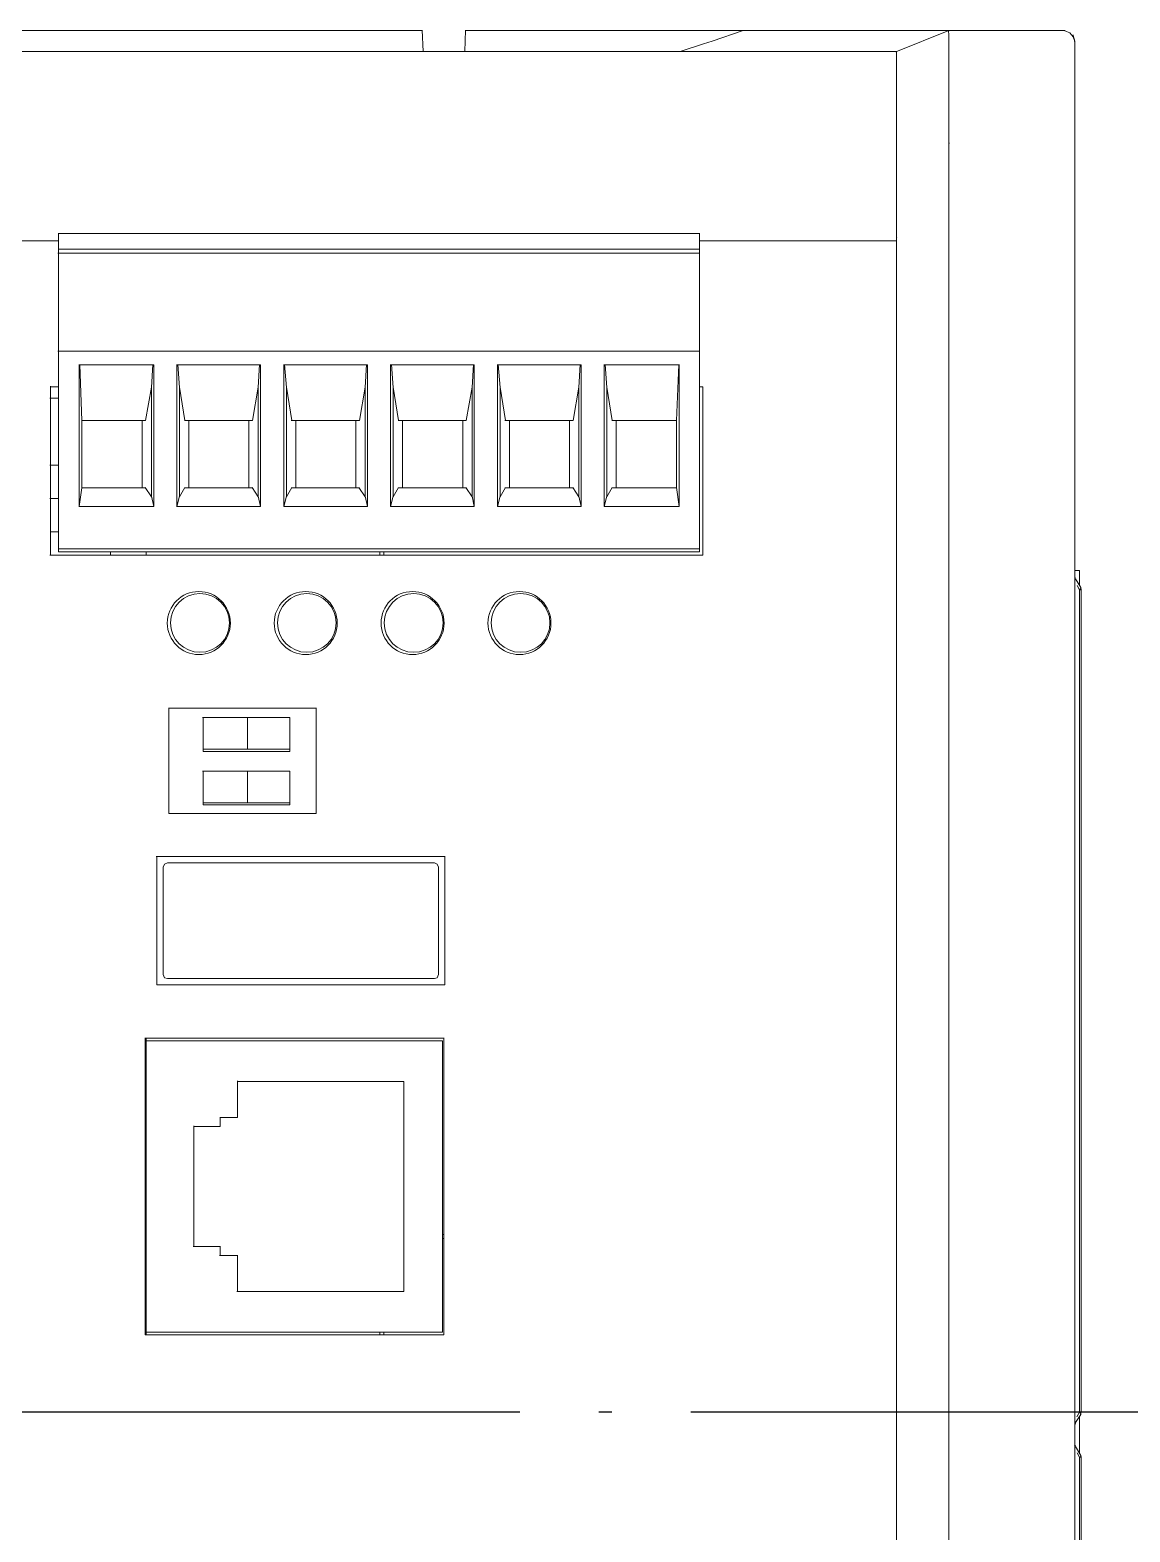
# Model space of a CAD drawing. Header units: millimetres. Extents: x 30557 to 235556, y -116603 to -73383.
# Drawn here: x 91255.4 to 91297.2, y -74241.7 to -74184.6 of the extents above; entities that cross this region are included whole.
import ezdxf

# ---------------------------------------------------------------- set-up
doc = ezdxf.new("R2010")
doc.units = ezdxf.units.MM
doc.linetypes.add('ZWCAD_ISO04W100', pattern=[30.5, 24, -3, 0.5, -3])

# ---------------------------------------------------------------- blocks, each defined once
blk = doc.blocks.new('RS20-0800')
at = {"lineweight": 0}
for points in [[(16070.006, 3398.212), (16042.046, 3398.212)], [(16070.049, 3397.218), (16070.006, 3398.232)], [(16072.038, 3397.218), (16072.06, 3398.232)], [(16072.038, 3397.218), (16072.06, 3398.232)], [(16072.06, 3398.212), (16085.268, 3398.212)], [(16085.268, 3398.212), (16083.786, 3397.704), (16083.383, 3397.577), (16083.003, 3397.45), (16082.643, 3397.344), (16082.262, 3397.218)], [(16095.047, 3398.212), (16085.246, 3398.212)], [(16095.047, 3398.212), (16092.528, 3397.196)], [(16095.047, 3398.063), (16095.024, 3398.128), (16095.024, 3398.191), (16095.047, 3398.212)], [(16100.55, 3398.212), (16095.024, 3398.212)], [(16095.047, 3398.212), (16095.067, 3398.191)], [(16095.047, 3392.878), (16095.047, 3398.063)], [(16100.55, 3398.212), (16096.993, 3398.212)], [(16100.55, 3398.191), (16100.55, 3398.232)], [(16101.036, 3397.683), (16100.951, 3397.916), (16100.783, 3398.106), (16100.55, 3398.191)], [(16100.931, 3397.916), (16100.951, 3398.001)], [(16100.951, 3397.979), (16101.036, 3397.704)], [(16101.036, 3397.598), (16101.015, 3397.747)], [(16101.036, 3374.209), (16101.036, 3397.725)], [(16101.036, 3374.209), (16101.036, 3397.725)], [(16101.036, 3374.209), (16101.036, 3397.725)], [(16101.036, 3374.209), (16101.036, 3397.725)], [(16101.036, 3374.209), (16101.036, 3397.725)], [(16101.036, 3374.209), (16101.036, 3397.725)], [(16101.036, 3374.209), (16101.036, 3397.725)], [(16101.036, 3374.209), (16101.036, 3397.725)], [(16101.036, 3374.209), (16101.036, 3397.725)], [(16101.036, 3374.209), (16101.036, 3397.725)], [(16101.036, 3374.209), (16101.036, 3397.725)], [(16101.036, 3374.209), (16101.036, 3397.725)], [(16101.036, 3374.209), (16101.036, 3397.725)], [(16101.036, 3374.209), (16101.036, 3397.725)], [(16101.036, 3374.209), (16101.036, 3397.725)], [(16101.036, 3374.209), (16101.036, 3397.725)], [(16101.036, 3374.209), (16101.036, 3397.725)], [(16101.036, 3374.209), (16101.036, 3397.725)], [(16101.036, 3392.455), (16101.036, 3397.62)], [(16019.546, 3397.218), (16092.548, 3397.218)], [(16092.548, 3397.218), (16092.548, 3397.048)], [(16092.548, 3397.196), (16092.548, 3397.048)], [(16092.548, 3397.048), (16092.548, 3392.306)], [(16101.036, 3388.073), (16101.036, 3395.037)], [(16095.047, 3392.391), (16095.047, 3392.898)], [(16095.047, 3392.878), (16095.067, 3392.857)], [(16095.047, 3392.391), (16095.047, 3262.345)], [(16101.036, 3392.369), (16101.036, 3392.476)], [(16101.036, 3262.494), (16101.036, 3392.391)], [(16092.548, 3392.306), (16092.548, 3391.777)], [(16092.548, 3392.285), (16092.548, 3391.799)], [(16092.548, 3391.799), (16092.548, 3391.777)], [(16092.548, 3391.777), (16092.548, 3388.412)], [(16052.714, 3388.221), (16019.525, 3388.221)], [(16052.714, 3388.221), (16019.525, 3388.221)], [(16052.714, 3388.369), (16052.714, 3388.581)], [(16052.714, 3388.56), (16083.192, 3388.56)], [(16052.714, 3388.369), (16052.714, 3387.82)], [(16092.548, 3388.221), (16083.172, 3388.221)], [(16092.548, 3388.221), (16083.172, 3388.221)], [(16083.192, 3388.369), (16083.192, 3388.581)], [(16083.192, 3388.369), (16083.192, 3387.82)], [(16092.548, 3388.412), (16092.548, 3262.282)], [(16092.548, 3388.412), (16092.57, 3388.391)], [(16092.548, 3267.278), (16092.548, 3388.242)], [(16083.192, 3387.628), (16052.693, 3387.628)], [(16052.714, 3387.628), (16052.714, 3387.84)], [(16052.714, 3387.82), (16083.192, 3387.82)], [(16052.714, 3382.972), (16052.714, 3387.649)], [(16083.192, 3387.628), (16083.192, 3387.84)], [(16083.192, 3382.972), (16083.192, 3387.649)], [(16101.036, 3384.496), (16101.036, 3385.999)], [(16101.036, 3382.167), (16101.036, 3384.517)], [(16083.192, 3382.972), (16052.693, 3382.972)], [(16052.714, 3382.761), (16052.714, 3382.993)], [(16052.714, 3373.574), (16052.714, 3382.781)], [(16083.192, 3382.761), (16083.192, 3382.993)], [(16083.192, 3373.574), (16083.192, 3382.781)], [(16101.036, 3374.209), (16101.036, 3383.057)], [(16101.036, 3374.209), (16101.036, 3383.057)], [(16053.709, 3375.585), (16053.709, 3382.337)], [(16053.709, 3382.316), (16057.244, 3382.316)], [(16053.73, 3382.316), (16053.835, 3379.67)], [(16057.137, 3381.237), (16057.201, 3382.337)], [(16057.244, 3382.316), (16057.244, 3375.585)], [(16058.344, 3375.585), (16058.344, 3382.337)], [(16058.344, 3382.316), (16062.323, 3382.316)], [(16058.471, 3381.237), (16058.386, 3382.337)], [(16062.218, 3381.237), (16062.281, 3382.337)], [(16062.323, 3382.316), (16062.323, 3375.585)], [(16063.424, 3375.585), (16063.424, 3382.337)], [(16063.424, 3382.316), (16067.403, 3382.316)], [(16063.55, 3381.237), (16063.466, 3382.337)], [(16067.297, 3381.237), (16067.36, 3382.337)], [(16067.403, 3382.316), (16067.403, 3375.585)], [(16072.483, 3382.316), (16068.482, 3382.316)], [(16068.504, 3375.585), (16068.504, 3382.337)], [(16068.631, 3381.237), (16068.546, 3382.337)], [(16072.377, 3381.237), (16072.441, 3382.337)], [(16072.483, 3382.316), (16072.483, 3375.585)], [(16073.584, 3375.585), (16073.584, 3382.337)], [(16073.584, 3382.316), (16077.563, 3382.316)], [(16073.71, 3381.237), (16073.626, 3382.337)], [(16077.457, 3381.237), (16077.52, 3382.337)], [(16077.563, 3382.316), (16077.563, 3375.585)], [(16082.22, 3382.316), (16078.642, 3382.316)], [(16078.663, 3375.585), (16078.663, 3382.337)], [(16078.79, 3381.237), (16078.706, 3382.337)], [(16082.093, 3379.67), (16082.198, 3382.337)], [(16082.22, 3375.585), (16082.22, 3382.337)], [(16101.036, 3374.209), (16101.036, 3382.189)], [(16052.333, 3373.277), (16052.333, 3381.299)], [(16052.333, 3381.279), (16052.714, 3381.279)], [(16056.863, 3379.67), (16057.137, 3381.257)], [(16057.137, 3381.237), (16057.137, 3376.051)], [(16058.725, 3379.67), (16058.471, 3381.257)], [(16058.471, 3381.237), (16058.471, 3376.051)], [(16061.942, 3379.67), (16062.218, 3381.257)], [(16062.218, 3381.237), (16062.218, 3376.051)], [(16063.805, 3379.67), (16063.55, 3381.257)], [(16063.55, 3381.237), (16063.55, 3376.051)], [(16067.022, 3379.67), (16067.297, 3381.257)], [(16067.297, 3381.237), (16067.297, 3376.051)], [(16068.885, 3379.67), (16068.631, 3381.257)], [(16068.631, 3381.237), (16068.631, 3376.051)], [(16072.102, 3379.67), (16072.377, 3381.257)], [(16072.377, 3381.237), (16072.377, 3376.051)], [(16073.965, 3379.67), (16073.71, 3381.257)], [(16073.71, 3381.237), (16073.71, 3376.051)], [(16077.182, 3379.67), (16077.457, 3381.257)], [(16077.457, 3381.237), (16077.457, 3376.051)], [(16079.044, 3379.67), (16078.79, 3381.257)], [(16078.79, 3381.237), (16078.79, 3376.051)], [(16083.192, 3381.279), (16083.341, 3381.279)], [(16083.341, 3381.279), (16083.341, 3373.277)], [(16052.714, 3380.728), (16052.311, 3380.728)], [(16056.863, 3379.67), (16053.814, 3379.67)], [(16053.835, 3376.474), (16053.835, 3379.691)], [(16056.693, 3376.474), (16056.693, 3379.691)], [(16061.942, 3379.67), (16058.704, 3379.67)], [(16058.915, 3379.67), (16058.915, 3376.474)], [(16061.772, 3376.474), (16061.772, 3379.691)], [(16067.022, 3379.67), (16063.783, 3379.67)], [(16063.995, 3379.67), (16063.995, 3376.474)], [(16066.853, 3376.474), (16066.853, 3379.691)], [(16072.102, 3379.67), (16068.863, 3379.67)], [(16069.075, 3379.67), (16069.075, 3376.474)], [(16071.932, 3376.474), (16071.932, 3379.691)], [(16077.182, 3379.67), (16073.943, 3379.67)], [(16074.155, 3379.67), (16074.155, 3376.474)], [(16077.013, 3376.474), (16077.013, 3379.691)], [(16082.093, 3379.67), (16079.024, 3379.67)], [(16079.235, 3379.67), (16079.235, 3376.474)], [(16082.093, 3379.67), (16082.093, 3376.474)], [(16052.714, 3377.553), (16052.311, 3377.553)], [(16052.714, 3375.966), (16052.311, 3375.966)], [(16053.835, 3376.474), (16053.709, 3375.585)], [(16056.863, 3376.474), (16053.814, 3376.474)], [(16057.137, 3376.051), (16056.841, 3376.494)], [(16057.244, 3375.585), (16057.137, 3376.072)], [(16058.344, 3375.585), (16058.471, 3376.072)], [(16058.471, 3376.051), (16058.725, 3376.494)], [(16061.942, 3376.474), (16058.704, 3376.474)], [(16062.218, 3376.051), (16061.921, 3376.494)], [(16062.323, 3375.585), (16062.218, 3376.072)], [(16063.424, 3375.585), (16063.55, 3376.072)], [(16063.55, 3376.051), (16063.805, 3376.494)], [(16067.022, 3376.474), (16063.783, 3376.474)], [(16067.297, 3376.051), (16067.001, 3376.494)], [(16067.403, 3375.585), (16067.297, 3376.072)], [(16068.504, 3375.585), (16068.631, 3376.072)], [(16068.631, 3376.051), (16068.885, 3376.494)], [(16072.102, 3376.474), (16068.863, 3376.474)], [(16072.377, 3376.051), (16072.08, 3376.494)], [(16072.483, 3375.585), (16072.377, 3376.072)], [(16073.584, 3375.585), (16073.71, 3376.072)], [(16073.71, 3376.051), (16073.965, 3376.494)], [(16077.182, 3376.474), (16073.943, 3376.474)], [(16077.457, 3376.051), (16077.161, 3376.494)], [(16077.563, 3375.585), (16077.457, 3376.072)], [(16078.663, 3375.585), (16078.79, 3376.072)], [(16078.79, 3376.051), (16079.044, 3376.494)], [(16082.093, 3376.474), (16079.024, 3376.474)], [(16082.22, 3375.585), (16082.093, 3376.494)], [(16057.244, 3375.585), (16053.688, 3375.585)], [(16062.323, 3375.585), (16058.323, 3375.585)], [(16063.424, 3375.585), (16067.403, 3375.585)], [(16068.504, 3375.585), (16072.483, 3375.585)], [(16073.584, 3375.585), (16077.563, 3375.585)], [(16078.663, 3375.585), (16082.22, 3375.585)], [(16052.333, 3374.378), (16052.714, 3374.378)], [(16083.341, 3373.277), (16052.311, 3373.277)], [(16052.714, 3373.426), (16052.714, 3373.595)], [(16052.714, 3373.574), (16083.192, 3373.574)], [(16052.714, 3373.426), (16083.192, 3373.426)], [(16055.19, 3373.277), (16055.19, 3373.448)], [(16056.883, 3373.277), (16056.883, 3373.448)], [(16067.996, 3373.277), (16067.996, 3373.448)], [(16068.186, 3373.277), (16068.186, 3373.448)], [(16068.186, 3373.426), (16068.186, 3373.277)], [(16083.192, 3373.426), (16083.192, 3373.595)], [(16101.036, 3372.538), (16101.248, 3372.538)], [(16101.248, 3372.538), (16101.248, 3371.86)], [(16101.036, 3372.283), (16101.036, 3331.919)], [(16101.057, 3372.198), (16101.036, 3372.219), (16101.036, 3372.198)], [(16101.057, 3372.156), (16101.312, 3371.732)], [(16101.142, 3371.839), (16101.248, 3371.627)], [(16101.248, 3371.648), (16101.312, 3371.69), (16101.312, 3371.732)], [(16101.312, 3371.732), (16101.332, 3371.627)], [(16101.248, 3371.627), (16101.332, 3371.627)], [(16101.248, 3371.627), (16101.248, 3332.533)], [(16101.332, 3371.627), (16101.332, 3332.533)], [(16064.969, 3365.997), (16057.942, 3365.997)], [(16057.962, 3365.997), (16057.962, 3361.001)], [(16064.969, 3361.001), (16064.969, 3366.017)], [(16061.709, 3365.552), (16059.571, 3365.552)], [(16059.593, 3365.552), (16059.593, 3363.943)], [(16061.709, 3365.552), (16061.709, 3364.05)], [(16061.709, 3365.552), (16063.72, 3365.552)], [(16063.72, 3365.552), (16063.72, 3364.05)], [(16059.593, 3364.05), (16063.72, 3364.05)], [(16059.593, 3363.943), (16063.72, 3363.943)], [(16063.72, 3363.943), (16063.72, 3364.071)], [(16061.709, 3363.013), (16059.571, 3363.013)], [(16059.593, 3363.013), (16059.593, 3361.404)], [(16061.709, 3363.013), (16061.709, 3361.509)], [(16061.709, 3363.013), (16063.72, 3363.013)], [(16063.72, 3363.013), (16063.72, 3361.509)], [(16057.962, 3361.001), (16064.969, 3361.001)], [(16059.593, 3361.509), (16063.72, 3361.509)], [(16059.593, 3361.404), (16063.72, 3361.404)], [(16063.72, 3361.404), (16063.72, 3361.531)], [(16071.086, 3358.949), (16057.37, 3358.949)], [(16057.392, 3358.949), (16057.392, 3352.852)], [(16071.086, 3352.852), (16071.086, 3358.969)], [(16057.899, 3358.652), (16057.751, 3358.589), (16057.688, 3358.44)], [(16057.688, 3358.44), (16057.688, 3353.339)], [(16057.899, 3358.652), (16070.599, 3358.652)], [(16070.79, 3358.44), (16070.726, 3358.589), (16070.599, 3358.652)], [(16070.79, 3358.44), (16070.79, 3353.339)], [(16057.688, 3353.339), (16057.751, 3353.191), (16057.899, 3353.149)], [(16057.899, 3353.149), (16070.599, 3353.149)], [(16070.599, 3353.149), (16070.726, 3353.191), (16070.79, 3353.339)], [(16057.392, 3352.852), (16071.086, 3352.852)], [(16071.043, 3350.313), (16056.82, 3350.313)], [(16056.841, 3350.313), (16056.841, 3336.216)], [(16056.883, 3350.185), (16056.883, 3350.334)], [(16071.043, 3336.216), (16071.043, 3350.334)], [(16070.98, 3350.185), (16056.863, 3350.185)], [(16056.883, 3350.185), (16056.883, 3336.343)], [(16070.98, 3350.185), (16070.98, 3336.343)], [(16061.223, 3346.545), (16061.223, 3348.281)], [(16061.223, 3348.259), (16069.139, 3348.259)], [(16069.139, 3348.259), (16069.139, 3338.269)], [(16059.149, 3340.407), (16059.149, 3346.142)], [(16059.149, 3346.122), (16060.397, 3346.122)], [(16060.397, 3346.122), (16060.397, 3346.566)], [(16060.397, 3346.545), (16061.223, 3346.545)], [(16071.043, 3340.979), (16070.959, 3340.979)], [(16060.397, 3340.407), (16059.126, 3340.407)], [(16060.397, 3339.984), (16060.397, 3340.427)], [(16071.043, 3340.788), (16070.959, 3340.788)], [(16061.223, 3339.984), (16060.376, 3339.984)], [(16061.223, 3338.269), (16061.223, 3340.004)], [(16069.139, 3338.269), (16061.202, 3338.269)], [(16056.841, 3336.216), (16071.043, 3336.216)], [(16070.98, 3336.343), (16056.863, 3336.343)], [(16056.883, 3336.216), (16056.883, 3336.364)], [(16067.996, 3336.216), (16067.996, 3336.364)], [(16068.186, 3336.216), (16068.186, 3336.364)], [(16068.186, 3336.343), (16068.186, 3336.216)], [(16101.312, 3332.427), (16101.036, 3332.004)], [(16101.248, 3332.533), (16101.121, 3332.321)], [(16101.248, 3332.533), (16101.332, 3332.533)], [(16101.248, 3332.533), (16101.312, 3332.469), (16101.312, 3332.427)], [(16101.332, 3332.533), (16101.29, 3332.427)], [(16101.036, 3331.919), (16101.057, 3332.024)], [(16101.036, 3331.94), (16101.036, 3331.983)], [(16101.248, 3332.3), (16101.248, 3330.606)], [(16101.057, 3330.945), (16101.015, 3330.987)], [(16101.036, 3330.966), (16101.036, 3330.925)], [(16101.036, 3330.606), (16101.036, 3330.966)], [(16101.036, 3291.068), (16101.036, 3330.628)], [(16101.057, 3330.903), (16101.312, 3330.48)], [(16101.142, 3330.606), (16101.248, 3330.395)], [(16101.248, 3330.395), (16101.312, 3330.437), (16101.312, 3330.48)], [(16101.248, 3330.395), (16101.332, 3330.395)], [(16101.248, 3330.395), (16101.248, 3291.28)], [(16101.312, 3330.48), (16101.332, 3330.395)], [(16101.332, 3330.395), (16101.332, 3291.28)]]:
    blk.add_lwpolyline(points, dxfattribs=at)
for centre, radius in [((16059.391, 3370.048), 1.498), ((16059.445, 3370.053), 1.397), ((16064.472, 3370.048), 1.498), ((16064.524, 3370.053), 1.397), ((16069.551, 3370.048), 1.498), ((16069.604, 3370.053), 1.397), ((16074.631, 3370.048), 1.498), ((16074.684, 3370.053), 1.397)]:
    blk.add_circle(centre, radius, dxfattribs=at)

msp = doc.modelspace()

# ---------------------------------------------------------------- linework, layer by layer
at = {"color": 4, "linetype": 'ZWCAD_ISO04W100', "lineweight": -3}
msp.add_line((91365.488, -74237.153), (90825.496, -74237.153), dxfattribs=at)

# ---------------------------------------------------------------- block references
at = {"color": 0, "xscale": 0.8000000000465661, "yscale": 0.7999999998137355, "zscale": 0.8}
msp.add_blockref('RS20-0800', (78414.268, -76903.18), dxfattribs=at)

doc.saveas('drawing.dxf')
